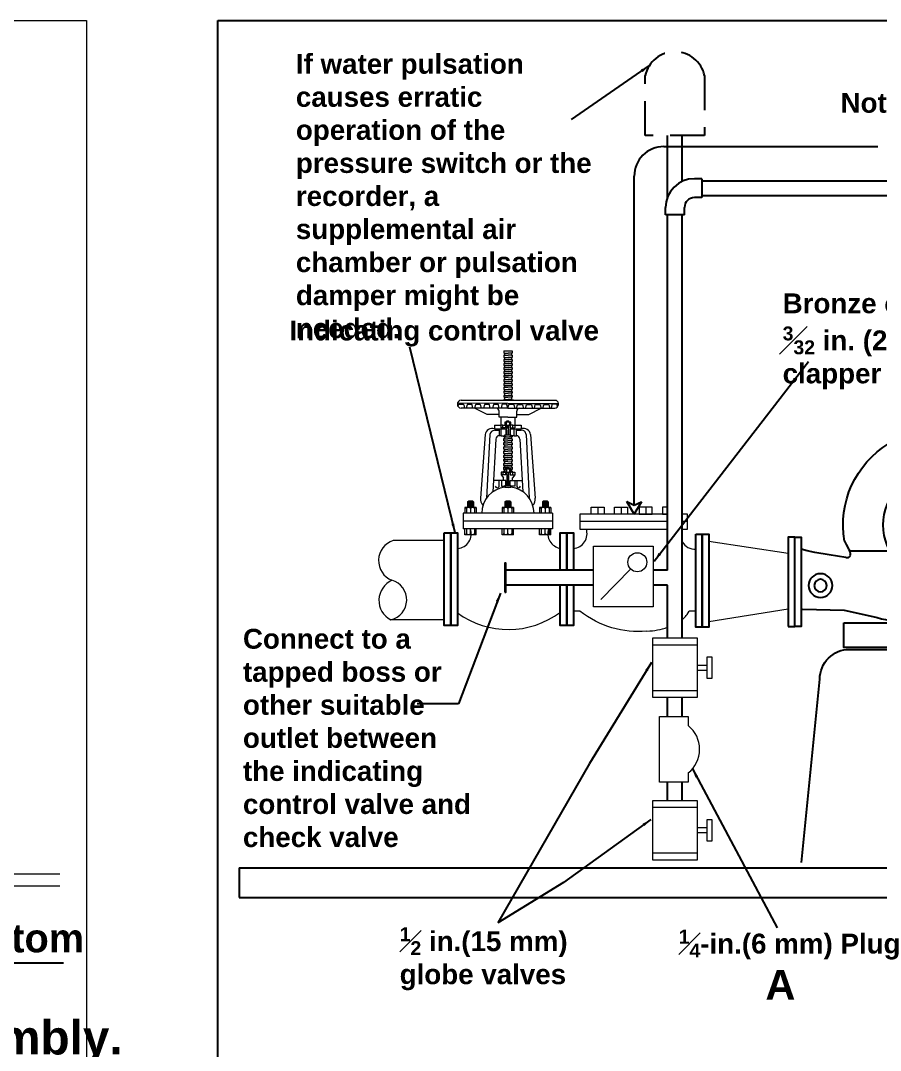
# Model space of a CAD drawing. Header units: inches. Extents: x -98933 to 1585249, y -3352739 to 192771.
# Drawn here: x 57552.8 to 57740.2, y 49818.5 to 50043.1 of the extents above; entities that cross this region are included whole.
import ezdxf

# ---------------------------------------------------------------- set-up
doc = ezdxf.new("R2010")
doc.units = ezdxf.units.IN
doc.header["$MEASUREMENT"] = 0
doc.linetypes.add('HIDDEN', pattern=[0.375, 0.25, -0.125])
doc.layers.get('0').update_dxf_attribs({"lineweight": 0})
doc.layers.add('017339-5001-45DD-GROUND$0$45MECH-NEW-MW-PIPE', color=3, linetype='Continuous')
for name, color, linetype, lineweight in [('Building', 193, 'Continuous', 0), ('Col.Tex', 3, 'Continuous', 5), ('DIMINSON', 30, 'Continuous', 5), ('Text', 7, 'Continuous', 0), ('TEXT-2', 6, 'Continuous', 0)]:
    doc.layers.add(name, color=color, linetype=linetype, lineweight=lineweight)
doc.styles.get("Standard").update_dxf_attribs({"font": 'arialbd.ttf', "height": 24})
doc.dimstyles.new('1-100', dxfattribs={"dimtxt": 6, "dimasz": 3, "dimexe": 4, "dimexo": 0.0625, "dimgap": 2, "dimtad": 1, "dimdec": 4, "dimzin": 0, "dimdsep": 46, "dimlunit": 4, "dimtxsty": 'Standard', "dimblk": 'ARCHTICK', "dimcen": 0.09, "dimclrt": 7, "dimadec": 0, "dimazin": 0, "dimtfac": 0.75, "dimtdec": 4, "dimtix": 1, "dimtofl": 0, "dimtmove": 0, "dimatfit": 3, "dimfxl": 4, "dimfxlon": 1, "dimtolj": 1, "dimtzin": 0, "dimarcsym": 0})
doc.dimstyles.new('STANDARD$7', dxfattribs={"dimscale": 0, "dimtxt": 7, "dimasz": 2, "dimexe": 0.1875, "dimexo": 0.0625, "dimgap": 0.09, "dimtad": 0, "dimtih": 1, "dimtoh": 1, "dimdec": 4, "dimzin": 0, "dimdsep": 46, "dimtxsty": 'Standard', "dimblk": 'DOT', "dimcen": 0.09375, "dimclrt": 256, "dimadec": 0, "dimazin": 0, "dimtfac": 1, "dimtdec": 4, "dimtofl": 0, "dimtmove": 0, "dimatfit": 3, "dimfxl": 1, "dimtolj": 1, "dimtzin": 0, "dimarcsym": 0})

# ---------------------------------------------------------------- blocks, each defined once
blk = doc.blocks.new('_DOT')
at = {"color": 0, "linetype": 'ByBlock'}
blk.add_line((-0.5, 0), (-1, 0), dxfattribs=at)
at = {"color": 0, "linetype": 'ByBlock', "const_width": 0.5}
blk.add_lwpolyline([(-0.25, 0, 1), (0.25, 0, 1)], format="xyb", close=True, dxfattribs=at)
blk = doc.blocks.new('pump2')
at = {"color": 1, "linetype": 'ByBlock', "lineweight": 25, "ltscale": 15, "extrusion": (0, 0, -1)}
for centre, major_axis, start_param, end_param in [((-29027.71, 102157.08), (-2.44, 2.44), 5.497787, 11.780972), ((-29027.71, 102157.08), (-1.02, 1.02), 5.497787, 11.780972), ((-29039.02, 102150.99), (0.447, 0.447), 3.926991, 10.210176)]:
    blk.add_ellipse(centre, major_axis=major_axis, ratio=1, start_param=start_param, end_param=end_param, dxfattribs=at)
at = {"layer": '017339-5001-45DD-GROUND$0$45MECH-NEW-MW-PIPE', "color": 100, "linetype": 'Continuous', "lineweight": 5}
for p, q in [((-29028.01, 102168.56, 11395482.31), (-29028.01, 102169.46, 11395482.31)), ((-29026.24, 102168.56, 11395482.31), (-29026.24, 102169.46, 11395482.31)), ((-29027.69, 102168.16, 11395482.31), (-29027.48, 102168.1, 11395482.31)), ((-29027.41, 102167.6, 11395482.31), (-29027.41, 102167.97, 11395482.31)), ((-29027.41, 102167.6, 11395482.31), (-29026.84, 102167.6, 11395482.31)), ((-29027.31, 102167.6, -51257.34), (-29027.31, 102167.36, -51257.34)), ((-29026.95, 102167.6, -51257.34), (-29026.95, 102167.36, -51257.34)), ((-29026.84, 102167.6, 11395482.31), (-29026.84, 102167.97, 11395482.31)), ((-29026.56, 102168.16, 11395482.31), (-29026.77, 102168.1, 11395482.31))]:
    blk.add_line(p, q, dxfattribs=at)
for points, elevation in [([(-29028.19, 102169.77), (-29026.06, 102169.77), (-29026.06, 102170.09), (-29028.19, 102170.09)], 11395482.31), ([(-29028.19, 102169.46), (-29026.06, 102169.46), (-29026.06, 102169.77), (-29028.19, 102169.77)], 11395482.31), ([(-29028.11, 102170.09), (-29027.85, 102170.09), (-29027.85, 102170.19), (-29028.11, 102170.19)], 11395482.31), ([(-29027.27, 102170.09), (-29027.01, 102170.09), (-29027.01, 102170.19), (-29027.27, 102170.19)], 11395482.31), ([(-29026.36, 102170.09), (-29026.1, 102170.09), (-29026.1, 102170.19), (-29026.36, 102170.19)], 11395482.31), ([(-29027.61, 102167.1), (-29026.65, 102167.1), (-29026.65, 102167.36), (-29027.61, 102167.36)], 461316.09)]:
    blk.add_lwpolyline(points, close=True, dxfattribs=dict(at, elevation=elevation))
at = {"layer": '017339-5001-45DD-GROUND$0$45MECH-NEW-MW-PIPE', "color": 100, "linetype": 'Continuous', "lineweight": 5, "elevation": 461316.09}
blk.add_lwpolyline([(-29026.48, 102166.76), (-29026.48, 102167.1), (-29027.8, 102167.1), (-29027.8, 102166.76)], dxfattribs=at)
at = {"layer": '017339-5001-45DD-GROUND$0$45MECH-NEW-MW-PIPE', "color": 100, "linetype": 'Continuous', "lineweight": 5}
for centre, radius, start, end in [((-29027.77, 102168.56, 11395482.31), 0.244, 180, 205.9743), ((-29027.39, 102168.75, 11395482.31), 0.665, 205.9743, 243.3091), ((-29026.86, 102168.75, 11395482.31), 0.665, 296.6909, 334.0257), ((-29026.48, 102168.56, 11395482.31), 0.244, 334.0257, 0), ((-29027.56, 102167.97, 11395482.31), 0.146, 0, 57.5085), ((-29026.69, 102167.97, 11395482.31), 0.146, 122.4915, 180), ((-29027.13, 102165.29), 1.61, 61.4683, 118.5317)]:
    blk.add_arc(centre, radius, start, end, dxfattribs=at)
at = {"layer": 'Building', "color": 6, "lineweight": 25}
for p, q in [((-29021.59, 102161.26), (-29020.12, 102162.12)), ((-29020.29, 102160.83), (-29020.11, 102162.19)), ((-29020.29, 102160.83), (-29021.59, 102161.26))]:
    blk.add_line(p, q, dxfattribs=at)
for points in [[(-29042.29, 102146.85), (-29041.62, 102146.85), (-29041.62, 102155.87), (-29042.29, 102155.87)], [(-29041.62, 102155.87), (-29040.95, 102155.87), (-29040.95, 102146.85), (-29041.62, 102146.85)], [(-29013.65, 102156.2), (-29014.31, 102156.2), (-29014.31, 102146.83), (-29013.65, 102146.83)], [(-29012.98, 102156.2), (-29013.65, 102156.2), (-29013.65, 102146.83), (-29012.98, 102146.83)]]:
    blk.add_lwpolyline(points, close=True, dxfattribs=at)
at = {"layer": 'Building', "color": 7, "lineweight": 25}
blk.add_lwpolyline([(-29036.67, 102147.24), (-29017.51, 102147.24), (-29017.51, 102144.73), (-29036.67, 102144.73)], close=True, dxfattribs=at)
at = {"layer": 'Building', "color": 6, "lineweight": 25}
blk.add_arc((-29027.15, 102157.05), 7.83, 28.849, 110.6996, dxfattribs=at)
at = {"layer": 'Col.Tex', "color": 1, "linetype": 'ByBlock', "lineweight": 25, "ltscale": 15}
for p, q in [((-29036.6, 102155.46), (-29036.44, 102155.14)), ((-29036.44, 102155.14), (-29036.15, 102154.63)), ((-29014.41, 102154.73), (-29014.34, 102154.81)), ((-29014.34, 102154.81), (-29014.31, 102154.85)), ((-29036.15, 102154.63), (-29036.06, 102154.46)), ((-29036.07, 102154.49), (-29032.19, 102154.49)), ((-29023.03, 102154.49), (-29016.03, 102154.49)), ((-29018.22, 102153.37), (-29017.96, 102154.11)), ((-29017.96, 102154.11), (-29017.84, 102154.51)), ((-29016.03, 102154.63), (-29014.54, 102154.63)), ((-29016.03, 102154.49), (-29016.03, 102154.63)), ((-29014.54, 102154.63), (-29014.48, 102154.66)), ((-29014.48, 102154.66), (-29014.41, 102154.73)), ((-29030.99, 102152.99), (-29031.19, 102153.29)), ((-29030.16, 102151.87), (-29030.99, 102152.99)), ((-29018.78, 102152.28), (-29018.22, 102153.37)), ((-29029.19, 102150.84), (-29030.16, 102151.87)), ((-29028.62, 102151.72), (-29028.66, 102152.02)), ((-29027.54, 102151.66), (-29028.62, 102151.72)), ((-29026.45, 102151.74), (-29027.05, 102151.66)), ((-29026.45, 102152.01), (-29026.45, 102151.74)), ((-29019.48, 102151.18), (-29018.78, 102152.28)), ((-29027.98, 102149.83), (-29029.19, 102150.84)), ((-29027.62, 102151.66), (-29027.62, 102151.15)), ((-29027.48, 102151.66), (-29027.62, 102151.66)), ((-29027.62, 102151.15), (-29027.48, 102151.15)), ((-29027.05, 102151.66), (-29027.54, 102151.66)), ((-29027.48, 102151.15), (-29027.48, 102151.66)), ((-29020.18, 102150.32), (-29019.48, 102151.18)), ((-29027.04, 102149.2), (-29027.98, 102149.83)), ((-29021.07, 102149.43), (-29020.18, 102150.32)), ((-29040.95, 102148.52), (-29040.89, 102148.57)), ((-29040.89, 102148.57), (-29040.83, 102148.61)), ((-29040.83, 102148.61), (-29036.63, 102148.5)), ((-29026.02, 102148.64), (-29027.04, 102149.2)), ((-29025.26, 102148.3), (-29026.02, 102148.64)), ((-29022.51, 102148.39), (-29021.71, 102148.93)), ((-29021.71, 102148.93), (-29021.07, 102149.43)), ((-29036.63, 102148.5), (-29033.73, 102147.87)), ((-29023.94, 102147.83), (-29025.26, 102148.3)), ((-29022.95, 102147.6), (-29023.94, 102147.83)), ((-29022.33, 102147.5), (-29022.95, 102147.6)), ((-29014.31, 102147.97), (-29017.81, 102147.48)), ((-29022.33, 102147.5), (-29022.33, 102147.5))]:
    blk.add_line(p, q, dxfattribs=at)
blk.add_lwpolyline([(-29036.46, 102153.82), (-29038.14, 102154.1), (-29039.58, 102154.34), (-29040.37, 102154.5), (-29040.95, 102154.65)], dxfattribs=at)
for centre, radius, start, end in [((-29036.36, 102154.22), 0.416, 257.0725, 327.6536), ((-29036.9, 102154.15), 0.898, 350.7745, 20.2501), ((-29029.16, 102163.52), 16.3, 253.7306, 265.996), ((-29028.57, 102162.72), 15.56, 263.6406, 292.9441), ((-29020.01, 102168.75), 21.38, 263.7793, 275.907)]:
    blk.add_arc(centre, radius, start, end, dxfattribs=at)
at = {"layer": 'Col.Tex', "color": 1, "linetype": 'ByBlock', "lineweight": 25, "ltscale": 15, "extrusion": (0, 0, -1)}
for centre, major_axis, start_param, end_param in [((-29027.11, 102157.1), (-6.81, 6.81), 5.32671, 8.912262), ((-29027.54, 102157.1), (-3.68, 3.68), 5.497787, 11.780972), ((-29039.02, 102150.99), (0.847, 0.847), 3.926991, 10.210176), ((-29016.76, 102152.17), (0.331, 0.331), 3.926991, 10.210176), ((-29016.76, 102149.82), (0.331, 0.331), 3.926991, 10.210176)]:
    blk.add_ellipse(centre, major_axis=major_axis, ratio=1, start_param=start_param, end_param=end_param, dxfattribs=at)
at = {"layer": 'DIMINSON', "color": 30, "lineweight": 5, "ltscale": 3}
blk.add_lwpolyline([(-29042.29, 102155.87), (-29041.62, 102155.87), (-29041.62, 102146.85), (-29042.29, 102146.85)], close=True, dxfattribs=at)

msp = doc.modelspace()

# ---------------------------------------------------------------- linework, layer by layer
at = {"color": 30}
for p, q in [((57658.08, 49971.06), (57658.08, 49970.58)), ((57658.08, 49971.06), (57659.93, 49971.06)), ((57658.24, 49970.58), (57658.08, 49970.58)), ((57658.24, 49970.14), (57658.08, 49970.14)), ((57658.08, 49970.14), (57658.08, 49969.66)), ((57658.24, 49969.66), (57658.08, 49969.66)), ((57658.24, 49970.58), (57658.24, 49970.14)), ((57658.24, 49970.58), (57659, 49970.58)), ((57658.24, 49970.58), (57659, 49970.58)), ((57658.24, 49970.14), (57659, 49970.14)), ((57658.24, 49969.66), (57658.24, 49969.23)), ((57658.24, 49969.66), (57659, 49969.66)), ((57659.77, 49970.58), (57659.01, 49970.58)), ((57659.77, 49970.58), (57659.01, 49970.58)), ((57659.77, 49970.14), (57659.01, 49970.14)), ((57659.77, 49969.66), (57659.01, 49969.66)), ((57659.77, 49970.58), (57659.77, 49970.14)), ((57659.77, 49970.58), (57659.93, 49970.58)), ((57659.77, 49970.14), (57659.93, 49970.14)), ((57659.77, 49969.66), (57659.93, 49969.66)), ((57659.77, 49969.66), (57659.77, 49969.23)), ((57659.93, 49971.06), (57659.93, 49970.58)), ((57659.93, 49970.14), (57659.93, 49969.66)), ((57658.24, 49969.23), (57658.08, 49969.23)), ((57658.08, 49969.23), (57658.08, 49968.79)), ((57658.24, 49968.79), (57658.08, 49968.79)), ((57658.24, 49968.36), (57658.08, 49968.36)), ((57658.08, 49968.36), (57658.08, 49967.92)), ((57658.24, 49967.92), (57658.08, 49967.92)), ((57658.24, 49967.48), (57658.08, 49967.48)), ((57658.08, 49967.48), (57658.08, 49967.05)), ((57658.24, 49969.23), (57659, 49969.23)), ((57658.24, 49968.79), (57658.24, 49968.36)), ((57658.24, 49968.79), (57659, 49968.79)), ((57658.24, 49968.36), (57659, 49968.36)), ((57658.24, 49967.92), (57659, 49967.92)), ((57658.24, 49967.92), (57658.24, 49967.48)), ((57658.24, 49967.48), (57659, 49967.48)), ((57659.77, 49968.35), (57659, 49968.36)), ((57659.77, 49967.92), (57659, 49967.92)), ((57659.77, 49967.48), (57659, 49967.48)), ((57659.77, 49969.23), (57659.01, 49969.23)), ((57659.77, 49968.79), (57659.01, 49968.79)), ((57659.77, 49969.23), (57659.93, 49969.23)), ((57659.77, 49968.79), (57659.77, 49968.35)), ((57659.77, 49968.79), (57659.93, 49968.79)), ((57659.77, 49968.35), (57659.93, 49968.35)), ((57659.77, 49967.92), (57659.93, 49967.92)), ((57659.77, 49967.92), (57659.77, 49967.48)), ((57659.77, 49967.48), (57659.93, 49967.48)), ((57659.93, 49969.23), (57659.93, 49968.79)), ((57659.93, 49968.35), (57659.93, 49967.92)), ((57659.93, 49967.48), (57659.93, 49967.05)), ((57658.23, 49965.74), (57658.07, 49965.74)), ((57658.07, 49965.74), (57658.07, 49965.31)), ((57658.23, 49965.31), (57658.07, 49965.31)), ((57658.24, 49967.05), (57658.08, 49967.05)), ((57658.24, 49966.61), (57658.08, 49966.61)), ((57658.08, 49966.61), (57658.08, 49966.18)), ((57658.23, 49966.18), (57658.08, 49966.18)), ((57658.23, 49966.18), (57658.23, 49965.74)), ((57658.23, 49966.18), (57659, 49966.18)), ((57658.23, 49965.74), (57659, 49965.74)), ((57658.23, 49965.31), (57659, 49965.31)), ((57658.23, 49965.31), (57658.23, 49964.87)), ((57658.24, 49967.05), (57658.24, 49966.61)), ((57658.24, 49967.05), (57659, 49967.05)), ((57658.24, 49966.61), (57659, 49966.61)), ((57659.77, 49967.05), (57659, 49967.05)), ((57659.77, 49966.61), (57659, 49966.61)), ((57659.77, 49966.18), (57659, 49966.18)), ((57659.77, 49965.74), (57659, 49965.74)), ((57659.77, 49965.3), (57659, 49965.31)), ((57659.77, 49967.05), (57659.77, 49966.61)), ((57659.77, 49967.05), (57659.93, 49967.05)), ((57659.77, 49966.61), (57659.93, 49966.61)), ((57659.77, 49966.18), (57659.93, 49966.18)), ((57659.77, 49966.18), (57659.77, 49965.74)), ((57659.77, 49965.74), (57659.93, 49965.74)), ((57659.77, 49965.3), (57659.93, 49965.3)), ((57659.77, 49965.3), (57659.77, 49964.87)), ((57659.93, 49966.61), (57659.93, 49966.18)), ((57659.93, 49965.74), (57659.93, 49965.3)), ((57658.07, 49964.87), (57658.07, 49964.43)), ((57658.23, 49964.87), (57658.07, 49964.87)), ((57658.23, 49964.43), (57658.07, 49964.43)), ((57658.07, 49964), (57658.07, 49963.56)), ((57658.23, 49964), (57658.07, 49964)), ((57658.23, 49963.56), (57658.07, 49963.56)), ((57658.07, 49963.13), (57658.07, 49962.69)), ((57658.23, 49963.13), (57658.07, 49963.13)), ((57658.23, 49964.87), (57659, 49964.87)), ((57658.23, 49964.43), (57659, 49964.43)), ((57658.23, 49964.43), (57658.23, 49964)), ((57658.23, 49964), (57658.99, 49964)), ((57658.23, 49963.56), (57658.99, 49963.56)), ((57658.23, 49963.56), (57658.23, 49963.13)), ((57658.23, 49963.13), (57658.99, 49963.13)), ((57659.77, 49964.87), (57659, 49964.87)), ((57659.77, 49964.43), (57659, 49964.43)), ((57659.77, 49964), (57659.01, 49964)), ((57659.77, 49963.56), (57659.01, 49963.56)), ((57659.77, 49963.13), (57659.01, 49963.13)), ((57659.77, 49964.87), (57659.93, 49964.87)), ((57659.77, 49964.43), (57659.93, 49964.43)), ((57659.77, 49964.43), (57659.77, 49964)), ((57659.77, 49964), (57659.93, 49964)), ((57659.77, 49963.56), (57659.93, 49963.56)), ((57659.77, 49963.56), (57659.77, 49963.13)), ((57659.77, 49963.13), (57659.93, 49963.13)), ((57659.93, 49964.87), (57659.93, 49964.43)), ((57659.93, 49964), (57659.93, 49963.56)), ((57659.93, 49963.13), (57659.93, 49962.69)), ((57658.23, 49962.69), (57658.07, 49962.69)), ((57658.07, 49962.26), (57658.07, 49961.82)), ((57658.23, 49962.26), (57658.07, 49962.26)), ((57658.23, 49961.82), (57658.07, 49961.82)), ((57658.07, 49961.38), (57658.07, 49960.95)), ((57658.23, 49961.38), (57658.07, 49961.38)), ((57658.23, 49960.95), (57658.07, 49960.95)), ((57658.15, 49962.69), (57658.99, 49962.69)), ((57658.23, 49962.69), (57658.23, 49962.26)), ((57658.23, 49962.26), (57658.99, 49962.25)), ((57658.23, 49961.82), (57659, 49961.82)), ((57658.23, 49961.82), (57658.23, 49961.38)), ((57658.23, 49961.38), (57658.99, 49961.38)), ((57658.23, 49960.95), (57658.99, 49960.95)), ((57658.23, 49960.95), (57658.23, 49960.51)), ((57659.77, 49961.82), (57659, 49961.82)), ((57659.85, 49962.69), (57659.01, 49962.69)), ((57659.77, 49962.25), (57659.01, 49962.25)), ((57659.77, 49961.38), (57659.01, 49961.38)), ((57659.77, 49960.95), (57659.01, 49960.95)), ((57659.77, 49962.69), (57659.93, 49962.69)), ((57659.77, 49962.69), (57659.77, 49962.25)), ((57659.77, 49962.25), (57659.93, 49962.25)), ((57659.77, 49961.82), (57659.93, 49961.82)), ((57659.77, 49961.82), (57659.77, 49961.38)), ((57659.77, 49961.38), (57659.93, 49961.38)), ((57659.77, 49960.95), (57659.77, 49960.51)), ((57659.77, 49960.95), (57659.93, 49960.95)), ((57659.93, 49962.25), (57659.93, 49961.82)), ((57659.93, 49961.38), (57659.93, 49960.95)), ((57658.97, 49959.63), (57647.96, 49959.64)), ((57648.12, 49958.96), (57648.22, 49959.32)), ((57648.39, 49959.45), (57649.19, 49959.44)), ((57648.75, 49960.32), (57669.18, 49960.31)), ((57658.97, 49958.57), (57648.75, 49958.57)), ((57649.35, 49959.31), (57649.52, 49958.58)), ((57650.06, 49959.3), (57649.84, 49958.58)), ((57650.98, 49959.42), (57650.23, 49959.42)), ((57651.33, 49958.58), (57651.15, 49959.29)), ((57651.92, 49959.3), (57651.7, 49958.58)), ((57654.43, 49957.2), (57651.7, 49958.58)), ((57652.84, 49959.42), (57652.08, 49959.42)), ((57653.19, 49958.58), (57653, 49959.29)), ((57653.84, 49959.29), (57653.62, 49958.58)), ((57654.76, 49959.42), (57654.01, 49959.42)), ((57655.11, 49958.58), (57654.93, 49959.28)), ((57655.8, 49959.29), (57655.59, 49958.58)), ((57656.72, 49959.41), (57655.97, 49959.41)), ((57657.08, 49958.57), (57656.89, 49959.28)), ((57657.64, 49959.3), (57657.47, 49958.57)), ((57658.61, 49959.44), (57657.81, 49959.43)), ((57657.84, 49960.32), (57658.99, 49960.32)), ((57658.07, 49960.51), (57658.07, 49960.44)), ((57658.23, 49960.51), (57658.07, 49960.51)), ((57658.07, 49960.44), (57658.07, 49960.32)), ((57658.23, 49960.51), (57658.99, 49960.51)), ((57658.97, 49958.57), (57658.77, 49959.31)), ((57658.97, 49959.63), (57669.98, 49959.63)), ((57658.97, 49958.57), (57659.16, 49959.31)), ((57658.97, 49958.57), (57669.18, 49958.57)), ((57659.77, 49960.51), (57659.01, 49960.51)), ((57660.16, 49960.32), (57659.01, 49960.32)), ((57659.33, 49959.44), (57660.13, 49959.43)), ((57659.77, 49960.51), (57659.93, 49960.51)), ((57659.93, 49960.51), (57659.93, 49960.44)), ((57659.93, 49960.44), (57659.93, 49960.32)), ((57660.29, 49959.3), (57660.46, 49958.57)), ((57660.86, 49958.57), (57661.04, 49959.28)), ((57661.21, 49959.41), (57661.97, 49959.41)), ((57662.13, 49959.29), (57662.35, 49958.57)), ((57662.82, 49958.57), (57663.01, 49959.28)), ((57663.17, 49959.41), (57663.93, 49959.41)), ((57663.5, 49957.2), (57666.24, 49958.57)), ((57664.09, 49959.29), (57664.31, 49958.57)), ((57664.75, 49958.57), (57664.93, 49959.28)), ((57665.1, 49959.41), (57665.85, 49959.41)), ((57666.02, 49959.29), (57666.24, 49958.57)), ((57666.6, 49958.57), (57666.78, 49959.28)), ((57666.95, 49959.41), (57667.71, 49959.41)), ((57667.87, 49959.29), (57668.09, 49958.57)), ((57668.58, 49959.3), (57668.42, 49958.57)), ((57669.55, 49959.44), (57668.75, 49959.43)), ((57669.18, 49960.31), (57669.49, 49960.31)), ((57669.81, 49958.95), (57669.72, 49959.31)), ((57657.04, 49957.2), (57654.43, 49957.2)), ((57657.04, 49956.62), (57657.04, 49957.9)), ((57658.96, 49956.61), (57657.04, 49956.61)), ((57657.45, 49956.61), (57657.44, 49954.84)), ((57658.97, 49956.61), (57660.9, 49956.61)), ((57660.49, 49956.61), (57660.49, 49954.84)), ((57660.9, 49956.61), (57660.9, 49957.9)), ((57660.9, 49957.2), (57663.5, 49957.2)), ((57656.04, 49954.84), (57657.44, 49954.84)), ((57656.04, 49954.84), (57656.04, 49954.11)), ((57656.04, 49954.11), (57658.51, 49954.11)), ((57657.11, 49953.77), (57657.11, 49954.11)), ((57657.46, 49954.84), (57657.46, 49954.26)), ((57657.9, 49954.84), (57657.46, 49954.84)), ((57657.9, 49954.26), (57657.46, 49954.26)), ((57657.48, 49952.57), (57657.48, 49954.11)), ((57658.47, 49954.27), (57657.51, 49954.27)), ((57657.9, 49954.84), (57658.48, 49954.84)), ((57657.9, 49954.27), (57657.9, 49954.84)), ((57658.47, 49954.27), (57657.9, 49954.27)), ((57658.48, 49954.84), (57658.47, 49954.27)), ((57658.51, 49954.11), (57658.51, 49952.76)), ((57658.63, 49955.41), (57658.63, 49955.02)), ((57658.63, 49954.84), (57658.63, 49954.84)), ((57658.76, 49955.81), (57659.17, 49955.81)), ((57658.76, 49955.56), (57658.76, 49955.81)), ((57658.76, 49955.68), (57659.17, 49955.68)), ((57658.76, 49954.84), (57659.17, 49954.84)), ((57658.76, 49954.24), (57658.76, 49954.84)), ((57658.76, 49954.67), (57659.18, 49954.67)), ((57658.76, 49954.5), (57659.18, 49954.5)), ((57658.76, 49954.33), (57659.18, 49954.33)), ((57658.76, 49954.11), (57658.76, 49954.24)), ((57658.76, 49953.64), (57658.76, 49954.11)), ((57659.17, 49955.56), (57659.17, 49955.81)), ((57659.18, 49954.24), (57659.18, 49954.84)), ((57659.18, 49954.11), (57659.18, 49954.24)), ((57659.18, 49953.64), (57659.18, 49954.11)), ((57659.3, 49955.41), (57659.3, 49955.02)), ((57659.45, 49954.26), (57660.41, 49954.26)), ((57659.49, 49954.11), (57661.89, 49954.11)), ((57659.49, 49954.11), (57659.49, 49952.76)), ((57660.02, 49954.84), (57660.46, 49954.84)), ((57660.02, 49954.26), (57660.46, 49954.26)), ((57660.37, 49952.57), (57660.37, 49954.11)), ((57660.46, 49954.84), (57660.46, 49954.26)), ((57660.49, 49954.84), (57661.89, 49954.84)), ((57660.82, 49953.77), (57660.82, 49954.11)), ((57661.89, 49954.84), (57661.89, 49954.11)), ((57654.01, 49952.82), (57653.01, 49938.93)), ((57655.01, 49952.86), (57654.3, 49938.96)), ((57656.35, 49951.81), (57655.71, 49940.36)), ((57656.04, 49953.77), (57657.11, 49953.77)), ((57656.04, 49953.77), (57656.04, 49953.77)), ((57657.11, 49952.58), (57657.11, 49953.77)), ((57657.11, 49953.77), (57657.11, 49953.77)), ((57657.48, 49952.57), (57657.11, 49952.58)), ((57657.48, 49952.57), (57658.31, 49952.57)), ((57658.04, 49952.4), (57658.04, 49952.57)), ((57658.04, 49952.4), (57658.04, 49952.3)), ((57658.2, 49952.3), (57658.04, 49952.3)), ((57658.04, 49951.87), (57658.04, 49951.43)), ((57658.2, 49951.87), (57658.04, 49951.87)), ((57658.2, 49952.3), (57658.2, 49951.87)), ((57658.2, 49951.87), (57658.96, 49951.87)), ((57658.76, 49953.81), (57658.76, 49952.76)), ((57659.74, 49951.87), (57658.98, 49951.87)), ((57659.18, 49952.76), (57659.18, 49953.81)), ((57660.37, 49952.57), (57659.63, 49952.57)), ((57659.74, 49952.3), (57659.74, 49951.87)), ((57659.74, 49952.3), (57659.9, 49952.3)), ((57659.74, 49951.87), (57659.9, 49951.87)), ((57659.9, 49952.35), (57659.9, 49952.57)), ((57659.9, 49952.4), (57659.9, 49952.3)), ((57659.9, 49951.87), (57659.9, 49951.43)), ((57660.37, 49952.57), (57660.81, 49952.57)), ((57660.82, 49952.57), (57660.82, 49953.77)), ((57660.82, 49953.77), (57661.89, 49953.77)), ((57661.59, 49951.81), (57662.23, 49940.35)), ((57662.93, 49952.86), (57663.64, 49938.95)), ((57663.93, 49952.82), (57664.92, 49938.93)), ((57658.2, 49951.43), (57658.04, 49951.43)), ((57658.04, 49951), (57658.04, 49950.56)), ((57658.2, 49951), (57658.04, 49951)), ((57658.2, 49950.56), (57658.04, 49950.56)), ((57658.04, 49950.12), (57658.04, 49949.64)), ((57658.04, 49950.12), (57658.2, 49950.12)), ((57658.2, 49949.64), (57658.04, 49949.64)), ((57658.12, 49950.12), (57659.74, 49950.12)), ((57658.2, 49951.43), (57658.2, 49951)), ((57658.2, 49951.43), (57658.97, 49951.43)), ((57658.2, 49951), (57658.96, 49950.99)), ((57658.2, 49950.56), (57658.2, 49950.12)), ((57658.2, 49950.56), (57658.96, 49950.56)), ((57658.2, 49949.64), (57658.97, 49949.64)), ((57658.2, 49949.64), (57658.97, 49949.64)), ((57658.2, 49949.64), (57658.2, 49949.21)), ((57659.74, 49951.43), (57658.97, 49951.43)), ((57659.73, 49949.64), (57658.97, 49949.64)), ((57659.73, 49949.64), (57658.97, 49949.64)), ((57659.74, 49950.99), (57658.98, 49950.99)), ((57659.74, 49950.56), (57658.98, 49950.56)), ((57659.73, 49949.64), (57659.89, 49949.64)), ((57659.73, 49949.64), (57659.73, 49949.21)), ((57659.74, 49951.43), (57659.74, 49950.99)), ((57659.74, 49951.43), (57659.9, 49951.43)), ((57659.74, 49950.99), (57659.9, 49950.99)), ((57659.74, 49950.56), (57659.74, 49950.12)), ((57659.74, 49950.56), (57659.9, 49950.56)), ((57659.89, 49950.12), (57659.74, 49950.12)), ((57659.89, 49950.12), (57659.89, 49949.64)), ((57659.9, 49950.99), (57659.9, 49950.56)), ((57658.04, 49949.21), (57658.04, 49948.73)), ((57658.2, 49949.21), (57658.04, 49949.21)), ((57658.2, 49948.73), (57658.04, 49948.73)), ((57658.04, 49948.29), (57658.04, 49947.86)), ((57658.2, 49948.29), (57658.04, 49948.29)), ((57658.2, 49947.86), (57658.04, 49947.86)), ((57658.04, 49947.42), (57658.04, 49946.99)), ((57658.2, 49947.42), (57658.04, 49947.42)), ((57658.2, 49949.21), (57658.97, 49949.21)), ((57658.2, 49948.73), (57658.97, 49948.73)), ((57658.2, 49948.73), (57658.2, 49948.29)), ((57658.2, 49948.29), (57658.97, 49948.29)), ((57658.2, 49947.86), (57658.97, 49947.86)), ((57658.2, 49947.86), (57658.2, 49947.42)), ((57658.2, 49947.42), (57658.97, 49947.42)), ((57659.73, 49949.21), (57658.97, 49949.21)), ((57659.73, 49948.73), (57658.97, 49948.73)), ((57659.73, 49948.29), (57658.97, 49948.29)), ((57659.73, 49947.86), (57658.97, 49947.86)), ((57659.73, 49947.42), (57658.97, 49947.42)), ((57659.73, 49949.21), (57659.89, 49949.21)), ((57659.73, 49948.73), (57659.89, 49948.73)), ((57659.73, 49948.73), (57659.73, 49948.29)), ((57659.73, 49948.29), (57659.89, 49948.29)), ((57659.73, 49947.86), (57659.73, 49947.42)), ((57659.73, 49947.86), (57659.89, 49947.86)), ((57659.73, 49947.42), (57659.89, 49947.42)), ((57659.89, 49949.21), (57659.89, 49948.73)), ((57659.89, 49948.29), (57659.89, 49947.86)), ((57659.89, 49947.42), (57659.89, 49946.98)), ((57658.2, 49946.99), (57658.04, 49946.99)), ((57658.04, 49946.55), (57658.04, 49946.11)), ((57658.2, 49946.55), (57658.04, 49946.55)), ((57658.2, 49946.11), (57658.04, 49946.11)), ((57658.04, 49945.68), (57658.04, 49945.24)), ((57658.2, 49945.68), (57658.04, 49945.68)), ((57658.2, 49945.24), (57658.04, 49945.24)), ((57658.2, 49946.99), (57658.2, 49946.55)), ((57658.2, 49946.99), (57658.97, 49946.99)), ((57658.2, 49946.55), (57658.97, 49946.55)), ((57658.2, 49946.11), (57658.97, 49946.11)), ((57658.2, 49946.11), (57658.2, 49945.68)), ((57658.2, 49945.68), (57658.97, 49945.68)), ((57658.2, 49945.24), (57658.33, 49945.24)), ((57658.2, 49945.24), (57658.2, 49944.81)), ((57658.67, 49945.17), (57658.67, 49944.78)), ((57658.8, 49945.56), (57659.21, 49945.56)), ((57658.8, 49945.32), (57658.8, 49945.56)), ((57659.73, 49946.98), (57658.97, 49946.99)), ((57659.73, 49946.55), (57658.97, 49946.55)), ((57659.73, 49946.11), (57658.97, 49946.11)), ((57659.73, 49945.68), (57658.97, 49945.68)), ((57659.21, 49945.32), (57659.21, 49945.56)), ((57659.34, 49945.17), (57659.34, 49944.78)), ((57659.73, 49945.24), (57659.67, 49945.24)), ((57659.73, 49946.98), (57659.73, 49946.55)), ((57659.73, 49946.98), (57659.89, 49946.98)), ((57659.73, 49946.55), (57659.89, 49946.55)), ((57659.73, 49946.11), (57659.73, 49945.68)), ((57659.73, 49946.11), (57659.89, 49946.11)), ((57659.73, 49945.68), (57659.89, 49945.68)), ((57659.73, 49945.24), (57659.73, 49944.81)), ((57659.73, 49945.24), (57659.89, 49945.24)), ((57659.89, 49946.55), (57659.89, 49946.11)), ((57659.89, 49945.68), (57659.89, 49945.24)), ((57657.55, 49942.81), (57655.85, 49942.81)), ((57657.03, 49942.81), (57657.03, 49941.51)), ((57657.94, 49944.6), (57657.51, 49944.6)), ((57657.51, 49944.6), (57657.51, 49944.02)), ((57657.94, 49944.02), (57657.51, 49944.02)), ((57657.51, 49944.02), (57658.03, 49943.42)), ((57657.94, 49944.6), (57658.52, 49944.6)), ((57657.94, 49944.02), (57657.94, 49944.6)), ((57658.52, 49944.02), (57657.94, 49944.02)), ((57658.03, 49942.81), (57658.03, 49943.42)), ((57658.2, 49944.81), (57658.04, 49944.81)), ((57658.04, 49944.81), (57658.04, 49944.6)), ((57658.2, 49944.81), (57658.33, 49944.81)), ((57658.52, 49944.02), (57658.52, 49944.6)), ((57658.67, 49944.6), (57658.67, 49944.6)), ((57658.79, 49941.75), (57658.8, 49944.6)), ((57658.79, 49943.85), (57659, 49943.85)), ((57658.79, 49943.68), (57659, 49943.68)), ((57658.79, 49943.5), (57659, 49943.5)), ((57658.79, 49943.33), (57659, 49943.33)), ((57658.79, 49943.15), (57659, 49943.15)), ((57658.79, 49942.98), (57659, 49942.98)), ((57658.79, 49942.8), (57658.79, 49942.8)), ((57658.79, 49942.8), (57659.21, 49942.8)), ((57658.8, 49944.6), (57659.21, 49944.6)), ((57658.8, 49944.02), (57659, 49944.02)), ((57659.21, 49944.02), (57659, 49944.02)), ((57659.21, 49943.85), (57659, 49943.85)), ((57659.21, 49943.68), (57659, 49943.68)), ((57659.21, 49943.5), (57659, 49943.5)), ((57659.21, 49943.33), (57659, 49943.33)), ((57659.21, 49943.15), (57659, 49943.15)), ((57659.21, 49942.98), (57659, 49942.98)), ((57659.21, 49941.75), (57659.21, 49944.6)), ((57659.49, 49942.8), (57662.09, 49942.8)), ((57659.73, 49944.81), (57659.67, 49944.81)), ((57659.73, 49944.81), (57659.89, 49944.81)), ((57659.89, 49944.81), (57659.89, 49944.6)), ((57660.49, 49944.02), (57659.96, 49943.42)), ((57659.96, 49942.81), (57659.96, 49943.42)), ((57660.06, 49944.6), (57660.5, 49944.6)), ((57660.06, 49944.02), (57660.5, 49944.02)), ((57660.5, 49944.6), (57660.5, 49944.02)), ((57660.91, 49942.81), (57660.91, 49941.49)), ((57658.79, 49942.63), (57659, 49942.63)), ((57658.79, 49942.46), (57659, 49942.46)), ((57658.79, 49942.28), (57659, 49942.28)), ((57658.79, 49942.11), (57659, 49942.11)), ((57658.79, 49941.93), (57659, 49941.93)), ((57659.21, 49942.63), (57659, 49942.63)), ((57659.21, 49942.46), (57659, 49942.46)), ((57659.21, 49942.28), (57659, 49942.28)), ((57659.21, 49942.11), (57659, 49942.11)), ((57659.21, 49941.93), (57659, 49941.93)), ((57650.19, 49938.12), (57650.36, 49938.29)), ((57651.29, 49938.29), (57650.36, 49938.29)), ((57651.29, 49938.29), (57650.36, 49938.29)), ((57651.46, 49938.12), (57651.29, 49938.29)), ((57658.33, 49938.12), (57658.5, 49938.29)), ((57659.43, 49938.29), (57658.5, 49938.29)), ((57659.43, 49938.29), (57658.5, 49938.29)), ((57659.6, 49938.12), (57659.43, 49938.29)), ((57666.48, 49938.12), (57666.64, 49938.29)), ((57667.57, 49938.29), (57666.64, 49938.29)), ((57667.57, 49938.29), (57666.64, 49938.29)), ((57667.74, 49938.12), (57667.57, 49938.29)), ((57649.56, 49936.93), (57649.56, 49935.67)), ((57652.05, 49936.93), (57649.56, 49936.93)), ((57649.93, 49936.68), (57649.93, 49935.67)), ((57650.19, 49938.12), (57650.19, 49936.93)), ((57651.46, 49938.12), (57650.19, 49938.12)), ((57651.46, 49937.96), (57650.19, 49937.96)), ((57651.46, 49937.79), (57650.19, 49937.79)), ((57651.46, 49937.62), (57650.19, 49937.62)), ((57651.46, 49937.45), (57650.19, 49937.45)), ((57651.46, 49937.28), (57650.19, 49937.28)), ((57651.46, 49937.11), (57650.19, 49937.11)), ((57650.83, 49936.68), (57650.83, 49935.67)), ((57651.46, 49938.12), (57651.46, 49936.93)), ((57651.72, 49936.68), (57651.72, 49935.67)), ((57652.05, 49936.93), (57652.05, 49935.67)), ((57660.19, 49936.93), (57657.7, 49936.93)), ((57657.7, 49936.93), (57657.7, 49935.67)), ((57658.07, 49936.68), (57658.07, 49935.67)), ((57658.33, 49938.12), (57658.33, 49936.93)), ((57659.6, 49938.12), (57658.33, 49938.12)), ((57659.6, 49937.96), (57658.33, 49937.96)), ((57659.6, 49937.79), (57658.33, 49937.79)), ((57659.6, 49937.62), (57658.33, 49937.62)), ((57659.6, 49937.45), (57658.33, 49937.45)), ((57659.6, 49937.28), (57658.33, 49937.28)), ((57659.6, 49937.11), (57658.33, 49937.11)), ((57658.97, 49936.68), (57658.97, 49935.67)), ((57659.6, 49938.12), (57659.6, 49936.93)), ((57659.86, 49936.68), (57659.86, 49935.67)), ((57660.19, 49936.93), (57660.19, 49935.67)), ((57668.33, 49936.93), (57665.85, 49936.93)), ((57665.85, 49936.93), (57665.85, 49935.67)), ((57666.22, 49936.68), (57666.22, 49935.67)), ((57666.48, 49938.12), (57666.48, 49936.93)), ((57667.74, 49938.12), (57666.48, 49938.12)), ((57667.74, 49937.96), (57666.48, 49937.96)), ((57667.74, 49937.79), (57666.48, 49937.79)), ((57667.74, 49937.62), (57666.48, 49937.62)), ((57667.74, 49937.45), (57666.48, 49937.45)), ((57667.74, 49937.28), (57666.48, 49937.28)), ((57667.74, 49937.11), (57666.48, 49937.11)), ((57667.11, 49936.68), (57667.11, 49935.67)), ((57667.74, 49938.12), (57667.74, 49936.93)), ((57668, 49936.68), (57668, 49935.67)), ((57668.33, 49936.93), (57668.33, 49935.67)), ((57677.14, 49935.47), (57677.14, 49936.97)), ((57677.14, 49936.97), (57679.96, 49936.97)), ((57678.55, 49936.97), (57678.55, 49935.47)), ((57679.96, 49936.97), (57679.96, 49935.47)), ((57682.24, 49935.47), (57682.24, 49936.97)), ((57682.24, 49936.97), (57685.06, 49936.97)), ((57683.65, 49936.97), (57683.65, 49935.47)), ((57685.06, 49936.97), (57685.06, 49935.47)), ((57687.61, 49936.97), (57687.61, 49935.47)), ((57690.43, 49936.97), (57687.61, 49936.97)), ((57689.02, 49936.97), (57689.02, 49935.47)), ((57690.43, 49935.47), (57690.43, 49936.97)), ((57692.7, 49936.97), (57692.7, 49935.47)), ((57693.75, 49936.97), (57692.7, 49936.97)), ((57668.69, 49935.67), (57649.25, 49935.67)), ((57649.25, 49935.67), (57649.25, 49933.96)), ((57668.69, 49933.96), (57649.25, 49933.96)), ((57668.69, 49933.96), (57649.25, 49933.96)), ((57649.25, 49933.96), (57649.25, 49932.26)), ((57668.69, 49935.67), (57668.69, 49933.96)), ((57668.69, 49933.96), (57668.69, 49932.26)), ((57674.67, 49935.47), (57674.67, 49932.22)), ((57693.75, 49935.47), (57674.67, 49935.47)), ((57693.75, 49933.88), (57674.67, 49933.88)), ((57679.96, 49935.47), (57677.14, 49935.47)), ((57685.06, 49935.47), (57682.24, 49935.47)), ((57687.61, 49935.47), (57690.43, 49935.47)), ((57692.7, 49935.47), (57693.75, 49935.47)), ((57698.1, 49935.47), (57696.99, 49935.47)), ((57698.1, 49933.88), (57696.99, 49933.88)), ((57698.1, 49932.22), (57698.1, 49935.47)), ((57668.69, 49932.26), (57649.25, 49932.26)), ((57649.56, 49930.99), (57649.56, 49932.26)), ((57649.93, 49932.26), (57649.93, 49931.28)), ((57650.83, 49931.28), (57650.83, 49932.26)), ((57651.72, 49932.26), (57651.72, 49931.28)), ((57652.05, 49930.99), (57652.05, 49932.26)), ((57657.7, 49930.99), (57657.7, 49932.26)), ((57658.07, 49932.26), (57658.07, 49931.28)), ((57658.97, 49931.28), (57658.97, 49932.26)), ((57659.86, 49932.26), (57659.86, 49931.28)), ((57660.19, 49930.99), (57660.19, 49932.26)), ((57665.85, 49930.99), (57665.85, 49932.26)), ((57666.22, 49932.26), (57666.22, 49931.28)), ((57667.11, 49931.28), (57667.11, 49932.26)), ((57668, 49932.26), (57668, 49931.28)), ((57668.33, 49930.99), (57668.33, 49932.26)), ((57674.67, 49932.22), (57693.75, 49932.22)), ((57696.99, 49932.22), (57698.1, 49932.22)), ((57652.05, 49930.99), (57649.56, 49930.99)), ((57660.19, 49930.99), (57657.7, 49930.99)), ((57668.33, 49930.99), (57665.85, 49930.99)), ((57674.65, 49914.29), (57673.29, 49914.29)), ((57699.92, 49914.29), (57698.49, 49914.29))]:
    msp.add_line(p, q, dxfattribs=at)
at = {"color": 251}
msp.add_line((57685.73, 49923.49), (57679.22, 49916.86), dxfattribs=at)
at = {"lineweight": 5}
for p, q in [((57333.23, 49857.04), (57561.3, 49857.04)), ((57333.23, 49854.43), (57561.3, 49854.43))]:
    msp.add_line(p, q, dxfattribs=at)
at = {"color": 30}
for points in [[(57658.29, 49954.84), (57659.63, 49954.84), (57659.63, 49955.56), (57658.29, 49955.56)], [(57659.45, 49954.26), (57660.02, 49954.26), (57660.02, 49954.84), (57659.45, 49954.84)], [(57658.31, 49952.76), (57659.63, 49952.76), (57659.63, 49952.28), (57658.31, 49952.28)], [(57658.33, 49944.6), (57659.67, 49944.6), (57659.67, 49945.32), (57658.33, 49945.32)], [(57659.49, 49944.02), (57660.06, 49944.02), (57660.06, 49944.6), (57659.49, 49944.6)], [(57658.31, 49941.75), (57659.63, 49941.75), (57659.63, 49941.28), (57658.31, 49941.28)], [(57690.54, 49908.48), (57700.2, 49908.48), (57700.2, 49895.45), (57690.54, 49895.45)], [(57690.54, 49908.48), (57700.2, 49908.48), (57700.2, 49906.9), (57690.54, 49906.9)], [(57702.31, 49899.67), (57703.5, 49899.67), (57703.5, 49904.26), (57702.31, 49904.26)], [(57690.54, 49897.03), (57700.2, 49897.03), (57700.2, 49895.45), (57690.54, 49895.45)], [(57690.54, 49873.04), (57700.2, 49873.04), (57700.2, 49860.01), (57690.54, 49860.01)], [(57690.54, 49873.04), (57700.2, 49873.04), (57700.2, 49871.46), (57690.54, 49871.46)], [(57702.31, 49864.23), (57703.5, 49864.23), (57703.5, 49868.82), (57702.31, 49868.82)], [(57690.54, 49861.59), (57700.2, 49861.59), (57700.2, 49860.01), (57690.54, 49860.01)]]:
    msp.add_lwpolyline(points, close=True, dxfattribs=at)
for points in [[(57658.51, 49941.75), (57658.51, 49942.81), (57657.55, 49942.81), (57657.55, 49941.57), (57658.31, 49941.57)], [(57659.49, 49941.75), (57659.49, 49942.81), (57660.45, 49942.81), (57660.45, 49941.57), (57659.63, 49941.57)], [(57700.2, 49902.56), (57702.31, 49902.56), (57702.31, 49901.37), (57700.2, 49901.37)], [(57698.29, 49879.01), (57698.29, 49876.99), (57692, 49876.99), (57692, 49891.35), (57698.29, 49891.35), (57698.29, 49889.33)], [(57700.2, 49867.12), (57702.31, 49867.12), (57702.31, 49865.93), (57700.2, 49865.93)]]:
    msp.add_lwpolyline(points, dxfattribs=at)
at = {"color": 251}
msp.add_lwpolyline([(57677.62, 49928.48), (57690.62, 49928.48), (57690.62, 49915.23), (57677.62, 49915.23)], close=True, dxfattribs=at)
msp.add_circle((57687.18, 49924.97), 2.07, dxfattribs=at)
at = {"color": 30}
for centre, radius, start, end in [((57648.82, 49959.45), 0.869, 94.6659, 265.3341), ((57648.39, 49959.28), 0.174, 89.3347, 165.2862), ((57649.18, 49959.27), 0.174, 12.7839, 89.3347), ((57650.23, 49959.25), 0.174, 89.9261, 163.0544), ((57650.98, 49959.25), 0.174, 14.498, 89.9261), ((57652.08, 49959.24), 0.174, 89.9261, 163.0544), ((57652.84, 49959.24), 0.174, 14.498, 89.9261), ((57654.01, 49959.24), 0.174, 89.9261, 163.0544), ((57654.76, 49959.24), 0.174, 14.498, 89.9261), ((57655.97, 49959.24), 0.174, 89.9261, 163.0544), ((57656.36, 49957.9), 0.682, 359.9261, 79.8566), ((57656.72, 49959.24), 0.174, 14.498, 89.9261), ((57657.81, 49959.26), 0.174, 90.5174, 167.0682), ((57658.61, 49959.27), 0.174, 14.5659, 90.5174), ((57659.33, 49959.26), 0.174, 89.4086, 165.3601), ((57660.12, 49959.26), 0.174, 12.8578, 89.4086), ((57661.58, 49957.9), 0.682, 100.0695, 180), ((57661.21, 49959.24), 0.174, 90, 165.4281), ((57661.97, 49959.24), 0.174, 16.8717, 90), ((57663.17, 49959.24), 0.174, 90, 165.4281), ((57663.93, 49959.24), 0.174, 16.8717, 90), ((57665.1, 49959.24), 0.174, 90, 165.4281), ((57665.85, 49959.24), 0.174, 16.8717, 90), ((57666.95, 49959.24), 0.174, 90, 165.4281), ((57667.71, 49959.24), 0.174, 16.8717, 90), ((57668.75, 49959.26), 0.174, 90.5914, 167.1422), ((57669.06, 49959.49), 0.929, 277.5125, 62.2852), ((57669.55, 49959.26), 0.174, 14.6399, 90.5914), ((57655.59, 49952.58), 1.59, 73.4307, 171.4064), ((57658.46, 49955.4), 0.168, 355.5174, 184.4826), ((57658.46, 49955.01), 0.168, 175.5174, 4.4826), ((57658.96, 49955.16), 0.401, 33.5336, 146.4664), ((57658.96, 49955.24), 0.401, 213.5336, 326.4664), ((57659.46, 49955.4), 0.168, 355.7082, 184.2918), ((57659.46, 49955.01), 0.168, 175.7082, 4.2918), ((57662.34, 49952.59), 1.59, 8.6309, 106.6066), ((57656.28, 49952.45), 1.34, 100.1741, 162.0208), ((57657.11, 49951.81), 0.767, 89.9261, 179.9261), ((57658.97, 49953.34), 1.04, 230.5711, 309.4289), ((57660.81, 49951.81), 0.767, 0, 90), ((57662, 49952.85), 0.923, 359.4721, 96.9882), ((57658.5, 49945.16), 0.168, 355.5174, 184.4826), ((57659, 49944.92), 0.401, 33.5336, 146.4664), ((57659.5, 49945.16), 0.168, 355.7082, 184.2918), ((57658.5, 49944.77), 0.168, 175.5174, 4.4826), ((57659, 49945), 0.401, 213.5336, 326.4664), ((57659.5, 49944.77), 0.168, 175.7082, 4.2918), ((57658.97, 49935.67), 5.71, 96.6442, 180), ((57656.63, 49941.67), 0.437, 194.5608, 338.5383), ((57659, 49942.32), 1.04, 230.5711, 309.4289), ((57658.97, 49935.67), 5.71, 0, 83.3332), ((57661.31, 49941.66), 0.437, 201.2137, 345.1912), ((57654.84, 49938.71), 1.84, 171.9542, 224.7688), ((57663.1, 49938.71), 1.84, 315.1565, 8.0458), ((57649.54, 49936.5), 0.433, 23.9067, 86.5963), ((57650.38, 49936.42), 0.516, 92.6906, 149.879), ((57650.38, 49936.42), 0.516, 30.121, 87.3094), ((57651.27, 49936.42), 0.517, 92.1634, 149.8402), ((57651.27, 49936.42), 0.517, 30.1598, 87.8366), ((57652, 49936.65), 0.282, 88.4884, 174.7881), ((57657.68, 49936.5), 0.433, 23.9067, 86.5963), ((57658.52, 49936.42), 0.516, 92.6906, 149.879), ((57658.52, 49936.42), 0.516, 30.121, 87.3094), ((57659.41, 49936.42), 0.517, 92.1634, 149.8402), ((57659.41, 49936.42), 0.517, 30.1598, 87.8366), ((57660.14, 49936.65), 0.282, 88.4884, 174.7881), ((57665.82, 49936.5), 0.433, 23.9067, 86.5963), ((57666.66, 49936.42), 0.516, 92.6906, 149.879), ((57666.66, 49936.42), 0.516, 30.121, 87.3094), ((57667.56, 49936.42), 0.517, 92.1634, 149.8402), ((57667.56, 49936.42), 0.517, 30.1598, 87.8366), ((57668.28, 49936.65), 0.282, 88.4884, 174.7881), ((57656.28, 49935.67), 5.71, 197.2008, 197.3421), ((57647.69, 49931.25), 3.3, 275.9271, 17.8874), ((57670.97, 49931.25), 3.3, 162.1126, 260.1496), ((57672.95, 49931.22), 3.27, 275.9271, 17.8874), ((57649.64, 49931.28), 0.293, 285.2133, 359.7862), ((57650.38, 49931.49), 0.494, 205.3518, 334.6482), ((57651.27, 49931.49), 0.494, 205.3507, 266.5602), ((57651.27, 49931.49), 0.494, 273.4398, 334.6493), ((57651.97, 49931.24), 0.248, 171.4353, 260.0347), ((57657.78, 49931.28), 0.293, 285.2133, 359.7862), ((57658.52, 49931.49), 0.494, 205.3518, 334.6482), ((57659.41, 49931.49), 0.494, 205.3507, 266.5602), ((57659.41, 49931.49), 0.494, 273.4398, 334.6493), ((57660.11, 49931.24), 0.248, 171.4353, 260.0347), ((57665.92, 49931.28), 0.293, 285.2133, 359.7862), ((57666.66, 49931.49), 0.494, 205.3518, 334.6482), ((57667.56, 49931.49), 0.494, 205.3507, 266.5602), ((57667.56, 49931.49), 0.494, 273.4398, 334.6493), ((57668.25, 49931.24), 0.248, 171.4353, 260.0347), ((57699.82, 49931.07), 3.27, 209.916, 271.6802), ((57659.08, 49929.04), 18.74, 233.6384, 307.1687), ((57694.08, 49884.19), 6.67, 309.124, 50.3705)]:
    msp.add_arc(centre, radius, start, end, dxfattribs=at)
at = {"color": 30, "extrusion": (0, 0, -1)}
msp.add_ellipse((57688.05, 49942.96), major_axis=(1.45, 33.1), ratio=0.778135, start_param=3.0394, end_param=3.632049, dxfattribs=at)
at = {"color": 30}
msp.add_open_spline([(57696.99, 49912.53), (57697.39, 49912.81), (57697.86, 49913.25), (57698.49, 49914.29)], degree=3, dxfattribs=at)
msp.add_open_spline([(57689.24, 49909.91), (57690.12, 49910.02), (57691.65, 49910.13), (57693.08, 49910.56), (57693.75, 49910.82)], degree=3, knots=[0.2123372, 0.2123372, 0.2123372, 0.2123372, 0.23833926, 0.26610171, 0.26610171, 0.26610171, 0.26610171], dxfattribs=at)
at = {"layer": 'Building', "color": 1, "lineweight": 25}
for p, q in [((57693.75, 50004.54), (57693.75, 50018.06)), ((57696.99, 50008.05), (57696.99, 50018.06)), ((57701.22, 50008.2), (57810.45, 50008.2)), ((57701.22, 50004.95), (57810.45, 50004.95)), ((57693.75, 49923.23), (57693.75, 50000.77)), ((57696.99, 49908.48), (57696.99, 50000.77)), ((57677.62, 49923.23), (57658.5, 49923.23)), ((57693.75, 49923.23), (57690.62, 49923.23)), ((57677.62, 49919.99), (57658.5, 49919.99)), ((57693.75, 49919.99), (57690.62, 49919.99)), ((57693.75, 49908.48), (57693.75, 49919.99)), ((57693.75, 49891.35), (57693.75, 49895.45)), ((57696.99, 49891.35), (57696.99, 49895.45)), ((57693.75, 49873.04), (57693.75, 49876.99)), ((57696.99, 49873.04), (57696.99, 49876.99))]:
    msp.add_line(p, q, dxfattribs=at)
at = {"layer": 'Building', "color": 7, "lineweight": 25}
for p, q in [((57692.99, 50015.65), (57739.6, 50015.65)), ((57686.51, 49937.4), (57686.51, 50009.16)), ((57686.51, 49935.47), (57684.86, 49938.26)), ((57684.86, 49938.26), (57686.51, 49937.4)), ((57686.51, 49935.47), (57688.15, 49938.26)), ((57686.51, 49937.4), (57688.11, 49938.19)), ((57600.43, 49858.32), (57907.02, 49858.32)), ((57600.43, 49858.32), (57600.43, 49851.83)), ((57600.43, 49851.83), (57907.02, 49851.83))]:
    msp.add_line(p, q, dxfattribs=at)
at = {"layer": 'Building', "color": 6, "lineweight": 25}
for p, q in [((57701.22, 50008.63), (57699.63, 50008.63)), ((57701.22, 50008.63), (57701.22, 50004.52)), ((57701.22, 50004.52), (57699.63, 50004.52)), ((57693.36, 50000.77), (57693.36, 50002.36)), ((57697.46, 50000.77), (57697.46, 50002.36)), ((57697.46, 50000.77), (57693.36, 50000.77))]:
    msp.add_line(p, q, dxfattribs=at)
at = {"layer": 'Building', "color": 7, "lineweight": 25}
msp.add_lwpolyline([(57595.75, 50043.12), (57915.72, 50043.12), (57915.72, 49803.8), (57595.75, 49803.8)], close=True, dxfattribs=at)
at = {"layer": 'Building', "color": 6, "linetype": 'HIDDEN', "lineweight": 25, "ltscale": 30}
msp.add_lwpolyline([(57701.86, 50031.11), (57701.86, 50018.06), (57688.88, 50018.06), (57688.88, 50031.11)], dxfattribs=at)
at = {"layer": 'Building', "color": 6, "lineweight": 25}
for points in [[(57645.09, 49931.41), (57646.53, 49931.41), (57646.53, 49911.16), (57645.09, 49911.16)], [(57646.53, 49931.41), (57647.97, 49931.41), (57647.97, 49911.16), (57646.53, 49911.16)], [(57699.9, 49931.07), (57701.34, 49931.07), (57701.34, 49910.82), (57699.9, 49910.82)], [(57701.34, 49931.07), (57702.78, 49931.07), (57702.78, 49910.82), (57701.34, 49910.82)], [(57658.32, 49918.45), (57658.5, 49918.45), (57658.5, 49924.76), (57658.32, 49924.76)]]:
    msp.add_lwpolyline(points, close=True, dxfattribs=at)
for points in [[(57670.4, 49923.23), (57670.4, 49931.41), (57671.85, 49931.41), (57671.85, 49923.23)], [(57671.85, 49923.23), (57671.85, 49931.41), (57673.29, 49931.41), (57673.29, 49923.23)], [(57671.85, 49919.99), (57671.85, 49911.16), (57670.4, 49911.16), (57670.4, 49919.99)], [(57673.29, 49919.99), (57673.29, 49911.16), (57671.85, 49911.16), (57671.85, 49919.99)]]:
    msp.add_lwpolyline(points, dxfattribs=at)
msp.add_lwpolyline([(57722.95, 49859.49), (57726.96, 49899.49, -0.414214), (57733.45, 49905.98), (57772.38, 49905.98, -0.414214), (57778.86, 49899.49), (57782.67, 49859.49)], format="xyb", dxfattribs=at)
at = {"layer": 'Building', "color": 6, "linetype": 'HIDDEN', "lineweight": 25, "ltscale": 30}
msp.add_arc((57695.37, 50029.68), 6.64, 12.4397, 167.5603, dxfattribs=at)
at = {"layer": 'Building', "color": 7, "lineweight": 25}
msp.add_arc((57692.99, 50009.16, 0), 6.49, 90, 180, dxfattribs=at)
at = {"layer": 'Building', "color": 6, "lineweight": 25}
for radius in [6.27, 2.16]:
    msp.add_arc((57699.63, 50002.36), radius, 90, 180, dxfattribs=at)
at = {"layer": 'DIMINSON', "color": 1, "lineweight": 5, "ltscale": 3}
for p, q in [((57645.09, 49929.72), (57633.96, 49929.72)), ((57702.78, 49929.55), (57720.04, 49926.96)), ((57702.78, 49912.08), (57720.04, 49914.82)), ((57645.09, 49912.42), (57633.43, 49912.42))]:
    msp.add_line(p, q, dxfattribs=at)
for centre, radius, start, end in [((57635.38, 49925.34), 4.6, 107.9947, 248.4828), ((57635.7, 49916.67), 4.83, 114.6219, 241.8524), ((57632.44, 49916.77), 4.47, 282.7537, 73.7206)]:
    msp.add_arc(centre, radius, start, end, dxfattribs=at)
at = {"layer": 'TEXT-2', "color": 0, "lineweight": 5}
msp.add_lwpolyline([(57301.4, 50043.12), (57567.15, 50043.12), (57567.15, 49802.16), (57301.4, 49802.16)], close=True, dxfattribs=at)

# ---------------------------------------------------------------- block references
at = {"layer": 'Building', "color": 6, "lineweight": 25, "xscale": 2.162691243225709, "yscale": 2.162691243254812, "zscale": 2.162691243239008}
msp.add_blockref('pump2', (120529.54, -171001.16), dxfattribs=at)

# ---------------------------------------------------------------- texts
at = {"color": 0, "lineweight": 5, "attachment_point": 1}
for s, insert, char_height, width in [('Tank Bottom', (57513.66, 49846.1), 6.2023, 85.3302), ('Anti-Vortex Plate Assembly.', (57436.34, 49825.06), 7.4427, 142.8286)]:
    msp.add_mtext(s, dxfattribs=dict(at, insert=insert, char_height=char_height, width=width))
at = {"layer": 'Text', "lineweight": 5, "ltscale": 3, "attachment_point": 1}
for s, insert, char_height, width in [('\\A1;{\\C150;If water pulsation causes erratic operation of the pressure switch or the recorder, a supplemental air chamber or pulsation damper might be needed.}', (57612.76, 50035.85), 4.32538, 68.5625), ('\\A1;{\\C150;Not less than 5 ft 0 in.}', (57731.48, 50027.35), 4.3254, 66.7442), ('\\A1;{\\C150;Bronze check valves with \\H0.7x;\\S3#32;\\H1.429x; in. (2 mm) orifice in clapper}', (57718.86, 49983.61), 4.3254, 79.4305), ('\\A1;{\\C150;Indicating control valve}', (57611.35, 49977.68), 4.3254, 66.7442), ('\\A1;{\\C150;Connect to a \\Ptapped boss or other suitable \\Poutlet between \\Pthe indicating control valve and check valve}', (57601.22, 49910.45), 4.3254, 53.6716), ('\\A1;{\\H0.7x;\\C150;\\S1#2;\\H1.429x; in.(15 mm) globe valves}', (57635.38, 49845.35), 4.3254, 50.5458), ('\\A1;{\\H0.7x;\\C150;\\S1#4;\\H1.429x;-in.(6 mm) Plug}', (57696.2, 49844.83), 4.3254, 50.2968), ('\\A1;{\\C150;A}', (57715.1, 49836.06), 6.4881, 7.8621)]:
    msp.add_mtext(s, dxfattribs=dict(at, insert=insert, char_height=char_height, width=width))

# ---------------------------------------------------------------- leaders
at = {"layer": 'Building', "color": 6, "lineweight": 25}
for points in [[(57689.8, 50033.3), (57672.76, 50021.56)], [(57647.45, 49931.41), (57637.56, 49971.89)], [(57690.86, 49925.23), (57724.51, 49968.78)], [(57657.34, 49918.25), (57648.18, 49894.09), (57639.2, 49894.09)], [(57690.27, 49903.11), (57676.75, 49881.09), (57656.79, 49846.3)], [(57699.2, 49879.92), (57717.68, 49845.22)], [(57690.15, 49868.87), (57671.12, 49855.11), (57656.79, 49846.3)]]:
    msp.add_leader(points, dimstyle='1-100', override={"dimtxt": 10, "dimasz": 2, "dimtad": 0, "dimdec": 0, "dimclrd": 7, "dimclre": 252, "dimclrt": 30, "dimtdec": 0, "dimarcsym": 1}, dxfattribs=at)
at = {"layer": 'TEXT-2', "color": 1, "lineweight": 5}
msp.add_leader([(57507.54, 49857.04), (57513.38, 49837.62), (57562.12, 49837.62)], dimstyle='STANDARD$7', override={"dimscale": 1, "dimtxt": 12, "dimasz": 1, "dimexe": 1, "dimexo": 1, "dimgap": 1, "dimtih": 0, "dimtoh": 0, "dimdec": 0, "dimlunit": 4, "dimcen": 0, "dimse1": 1, "dimse2": 1, "dimclrd": 252, "dimclre": 256, "dimtm": 1e-09, "dimtdec": 0, "dimtmove": 1, "dimatfit": 0, "dimfxl": 0.18, "dimfxlon": 1, "dimtfillclr": 5, "dimarcsym": 1}, dxfattribs=at)

doc.saveas('drawing.dxf')
